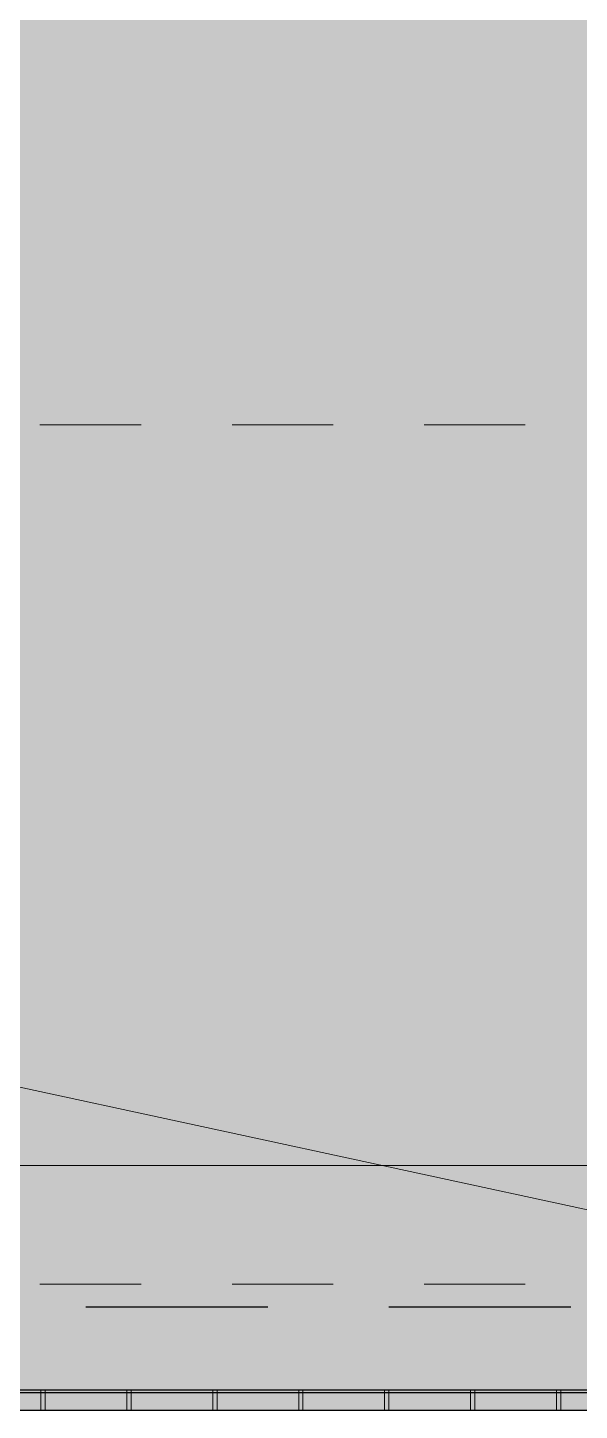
# Model space of a CAD drawing. Extents: x 8 to 21351, y 0 to 420.
# Drawn here: x 20695.33 to 20714.59, y 138.12 to 186.4 of the extents above; entities that cross this region are included whole.
import ezdxf

# ---------------------------------------------------------------- set-up
doc = ezdxf.new("R2010")
doc.units = 0

msp = doc.modelspace()

# ---------------------------------------------------------------- hatches: boundary and pattern name
at = {"true_color": 0x7f7f7f}
msp.add_hatch(color=0, dxfattribs=at).paths.add_polyline_path([(20473.267, 138.73), (20473.267, 187.53), (20807.867, 187.53), (20807.867, 138.73)])
at = {"true_color": 0xffffff}
msp.add_hatch(color=0, dxfattribs=at).paths.add_polyline_path([(20807.867, 138.131), (20807.867, 138.831), (20473.267, 138.831), (20473.267, 138.131)])

# ---------------------------------------------------------------- linework, layer by layer
at = {"color": 7, "lineweight": 15}
for p, q in [((20699.291, 172.53), (20695.763, 172.53)), ((20705.993, 172.53), (20702.466, 172.53)), ((20712.696, 172.53), (20709.168, 172.53)), ((20473.267, 146.675), (20807.867, 146.675)), ((20699.291, 142.53), (20695.763, 142.53)), ((20705.993, 142.53), (20702.466, 142.53)), ((20712.696, 142.53), (20709.168, 142.53)), ((20473.267, 138.831), (20807.867, 138.831)), ((20807.867, 138.73), (20473.267, 138.73)), ((20695.792, 138.121), (20695.792, 138.841)), ((20695.792, 138.841), (20695.942, 138.841)), ((20695.942, 138.841), (20695.942, 138.121)), ((20698.792, 138.121), (20698.792, 138.841)), ((20698.792, 138.841), (20698.942, 138.841)), ((20698.942, 138.841), (20698.942, 138.121)), ((20701.792, 138.121), (20701.792, 138.841)), ((20701.792, 138.841), (20701.942, 138.841)), ((20701.942, 138.841), (20701.942, 138.121)), ((20704.792, 138.121), (20704.792, 138.841)), ((20704.792, 138.841), (20704.942, 138.841)), ((20704.942, 138.841), (20704.942, 138.121)), ((20707.792, 138.121), (20707.792, 138.841)), ((20707.792, 138.841), (20707.942, 138.841)), ((20707.942, 138.841), (20707.942, 138.121)), ((20710.792, 138.121), (20710.792, 138.841)), ((20710.792, 138.841), (20710.942, 138.841)), ((20710.942, 138.841), (20710.942, 138.121)), ((20713.792, 138.121), (20713.792, 138.841)), ((20713.792, 138.841), (20713.942, 138.841)), ((20713.942, 138.841), (20713.942, 138.121)), ((20807.867, 138.131), (20473.267, 138.131)), ((20695.942, 138.121), (20695.792, 138.121)), ((20698.942, 138.121), (20698.792, 138.121)), ((20701.942, 138.121), (20701.792, 138.121)), ((20704.942, 138.121), (20704.792, 138.121)), ((20707.942, 138.121), (20707.792, 138.121)), ((20710.942, 138.121), (20710.792, 138.121)), ((20713.942, 138.121), (20713.792, 138.121))]:
    msp.add_line(p, q, dxfattribs=at)
at = {"color": 0, "lineweight": 9, "true_color": 0xff5e5e}
msp.add_line((20654.948, 158.072), (20745.08, 138.586), dxfattribs=at)
at = {"color": 0, "lineweight": 25, "true_color": 0xbfbf00}
for p, q in [((20703.711, 141.729), (20697.361, 141.729)), ((20714.294, 141.729), (20707.944, 141.729))]:
    msp.add_line(p, q, dxfattribs=at)
at = {"color": 0, "true_color": 0x7f7f7f}
msp.add_lwpolyline([(20473.267, 138.73), (20473.267, 187.53), (20807.867, 187.53), (20807.867, 138.73)], close=True, dxfattribs=at)
at = {"color": 0, "true_color": 0xffffff}
msp.add_lwpolyline([(20807.867, 138.131), (20807.867, 138.831), (20473.267, 138.831), (20473.267, 138.131)], close=True, dxfattribs=at)

doc.saveas('drawing.dxf')
